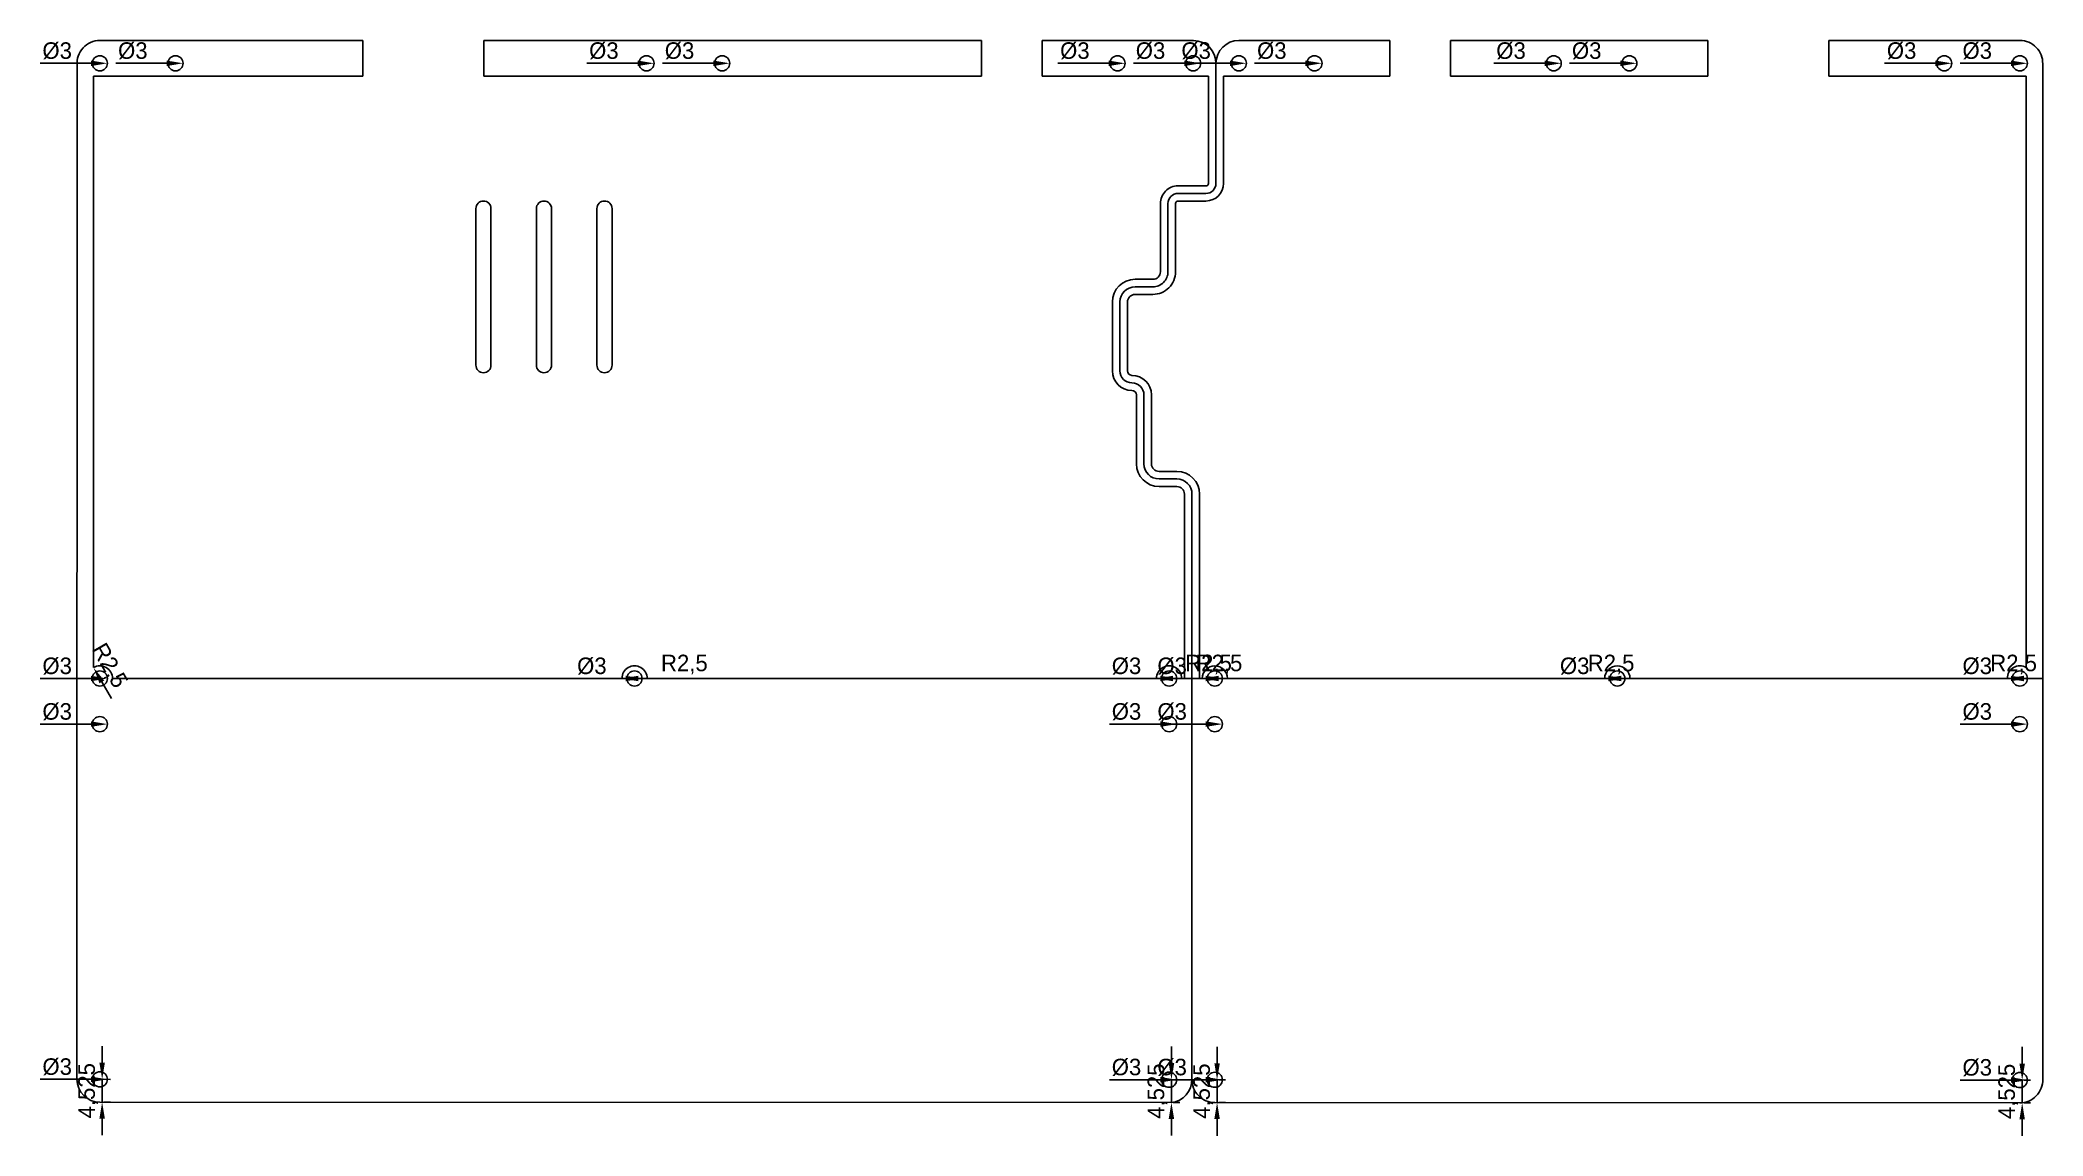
# Model space of a CAD drawing. Header units: millimetres. Extents: x 8 to 405, y -72 to 146.
import ezdxf

# ---------------------------------------------------------------- set-up
doc = ezdxf.new("R2010")
doc.units = ezdxf.units.MM
doc.layers.add('0 (2)', color=7, linetype='Continuous')
doc.layers.add('Dimensions', color=7, linetype='Continuous')
doc.dimstyles.new('ISO-25', dxfattribs={"dimtxt": 2.5, "dimasz": 2.5, "dimexe": 1.25, "dimexo": 0.625, "dimtad": 1, "dimtxsty": 'Standard', "dimcen": 2.5, "dimadec": 0, "dimazin": 0, "dimtfac": 1, "dimtmove": 0, "dimatfit": 3, "dimfxl": 1, "dimarcsym": 0})

# ---------------------------------------------------------------- blocks, each defined once
blk = doc.blocks.new('*D1')
at = {"layer": 'Defpoints', "color": 0}
for p in [(240.72, -60.59), (240.72, -65.11), (241.17, -65.11)]:
    blk.add_point(p, dxfattribs=at)
at = {"layer": 'Dimensions', "color": 140, "lineweight": -2}
for p, q in [((241.17, -57.31), (241.17, -54.03)), ((241.17, -60.59), (241.17, -65.11)), ((241.54, -60.59), (242.81, -60.59)), ((241.54, -65.11), (242.81, -65.11)), ((241.17, -68.39), (241.17, -71.68))]:
    blk.add_line(p, q, dxfattribs=at)
at = {"layer": 'Dimensions', "color": 140}
for points in [[(240.63, -57.31), (241.72, -57.31), (241.17, -60.59)], [(241.72, -68.39), (240.62, -68.39), (241.17, -65.11)]]:
    blk.add_solid(points, dxfattribs=at)
at = {"layer": 'Dimensions', "color": 140, "insert": (238.4, -62.85), "char_height": 3.281, "attachment_point": 5, "rotation": 89.9783}
blk.add_mtext('4,525', dxfattribs=at)
blk = doc.blocks.new('*D2')
at = {"layer": 'Defpoints', "color": 0}
for p in [(400.36, -60.65), (400.35, -65.17), (400.81, -65.17)]:
    blk.add_point(p, dxfattribs=at)
at = {"layer": 'Dimensions', "color": 140, "lineweight": -2}
for p, q in [((400.81, -57.37), (400.81, -54.09)), ((400.81, -60.65), (400.81, -65.17)), ((401.18, -60.65), (402.45, -60.65)), ((401.17, -65.17), (402.45, -65.17)), ((400.81, -68.46), (400.8, -71.74))]:
    blk.add_line(p, q, dxfattribs=at)
at = {"layer": 'Dimensions', "color": 140}
for points in [[(400.26, -57.37), (401.36, -57.37), (400.81, -60.65)], [(401.35, -68.46), (400.26, -68.45), (400.81, -65.17)]]:
    blk.add_solid(points, dxfattribs=at)
at = {"layer": 'Dimensions', "color": 140, "insert": (398.03, -62.91), "char_height": 3.281, "attachment_point": 5, "rotation": 89.9783}
blk.add_mtext('4,525', dxfattribs=at)
blk = doc.blocks.new('*D3')
at = {"layer": 'Defpoints', "color": 0}
for p in [(231.67, -60.58), (231.67, -65.11), (232.12, -65.11)]:
    blk.add_point(p, dxfattribs=at)
at = {"layer": 'Dimensions', "color": 140, "lineweight": -2}
for p, q in [((232.12, -57.3), (232.12, -54.02)), ((232.12, -60.59), (232.12, -65.11)), ((232.49, -60.59), (233.76, -60.59)), ((232.49, -65.11), (233.76, -65.11)), ((232.12, -68.39), (232.12, -71.67))]:
    blk.add_line(p, q, dxfattribs=at)
at = {"layer": 'Dimensions', "color": 140}
for points in [[(231.58, -57.3), (232.67, -57.3), (232.12, -60.59)], [(232.66, -68.39), (231.57, -68.39), (232.12, -65.11)]]:
    blk.add_solid(points, dxfattribs=at)
at = {"layer": 'Dimensions', "color": 140, "insert": (229.35, -62.85), "char_height": 3.281, "attachment_point": 5, "rotation": 89.9783}
blk.add_mtext('4,525', dxfattribs=at)
blk = doc.blocks.new('*D4')
at = {"layer": 'Defpoints', "color": 0}
for p in [(19.64, -60.5), (19.64, -65.03), (20.09, -65.03)]:
    blk.add_point(p, dxfattribs=at)
at = {"layer": 'Dimensions', "color": 140, "lineweight": -2}
for p, q in [((20.1, -57.22), (20.1, -53.94)), ((20.1, -60.5), (20.09, -65.03)), ((20.46, -60.5), (21.74, -60.51)), ((20.46, -65.03), (21.74, -65.03)), ((20.09, -68.31), (20.09, -71.59))]:
    blk.add_line(p, q, dxfattribs=at)
at = {"layer": 'Dimensions', "color": 140}
for points in [[(19.55, -57.22), (20.64, -57.22), (20.1, -60.5)], [(20.64, -68.31), (19.55, -68.31), (20.09, -65.03)]]:
    blk.add_solid(points, dxfattribs=at)
at = {"layer": 'Dimensions', "color": 140, "insert": (17.32, -62.77), "char_height": 3.281, "attachment_point": 5, "rotation": 89.9783}
blk.add_mtext('4,525', dxfattribs=at)
blk = doc.blocks.new('*D5')
at = {"layer": 'Defpoints', "color": 0}
for p in [(238.22, 18.99), (240.72, 18.99)]:
    blk.add_point(p, dxfattribs=at)
at = {"layer": 'Dimensions', "color": 140, "lineweight": -2}
blk.add_line((241.5, 18.99), (245.29, 18.99), dxfattribs=at)
at = {"layer": 'Dimensions', "color": 140}
blk.add_solid([(241.5, 19.54), (241.5, 18.45), (238.22, 18.99)], dxfattribs=at)
at = {"layer": 'Dimensions', "color": 140, "insert": (239.47, 21.77), "char_height": 3.281, "attachment_point": 5, "rotation": 359.9981}
blk.add_mtext('R2,5', dxfattribs=at)
blk = doc.blocks.new('*D6')
at = {"layer": 'Defpoints', "color": 0}
for p in [(318.04, 18.99), (320.54, 18.99)]:
    blk.add_point(p, dxfattribs=at)
at = {"layer": 'Dimensions', "color": 140, "lineweight": -2}
blk.add_line((321.32, 18.99), (325.11, 18.99), dxfattribs=at)
at = {"layer": 'Dimensions', "color": 140}
blk.add_solid([(321.32, 19.54), (321.32, 18.45), (318.04, 18.99)], dxfattribs=at)
at = {"layer": 'Dimensions', "color": 140, "insert": (319.29, 21.77), "char_height": 3.281, "attachment_point": 5, "rotation": 359.9991}
blk.add_mtext('R2,5', dxfattribs=at)
blk = doc.blocks.new('*D7')
at = {"layer": 'Defpoints', "color": 0}
for p in [(397.86, 18.99), (400.36, 18.99)]:
    blk.add_point(p, dxfattribs=at)
at = {"layer": 'Dimensions', "color": 140, "lineweight": -2}
blk.add_line((401.14, 18.99), (404.93, 18.99), dxfattribs=at)
at = {"layer": 'Dimensions', "color": 140}
blk.add_solid([(401.14, 19.54), (401.14, 18.45), (397.86, 18.99)], dxfattribs=at)
at = {"layer": 'Dimensions', "color": 140, "insert": (399.11, 21.77), "char_height": 3.281, "attachment_point": 5, "rotation": 360}
blk.add_mtext('R2,5', dxfattribs=at)
blk = doc.blocks.new('*D8')
at = {"layer": 'Defpoints', "color": 0}
for p in [(229.17, 18.99), (231.67, 18.99)]:
    blk.add_point(p, dxfattribs=at)
at = {"layer": 'Dimensions', "color": 140, "lineweight": -2}
blk.add_line((232.45, 18.99), (247.37, 18.99), dxfattribs=at)
at = {"layer": 'Dimensions', "color": 140}
blk.add_solid([(232.45, 19.54), (232.45, 18.45), (229.17, 18.99)], dxfattribs=at)
at = {"layer": 'Dimensions', "color": 140, "insert": (241.55, 21.77), "char_height": 3.281, "attachment_point": 5, "rotation": 0.0024}
blk.add_mtext('R2,5', dxfattribs=at)
blk = doc.blocks.new('*D9')
at = {"layer": 'Defpoints', "color": 0}
for p in [(123.16, 18.99), (125.66, 18.99)]:
    blk.add_point(p, dxfattribs=at)
at = {"layer": 'Dimensions', "color": 140, "lineweight": -2}
blk.add_line((126.44, 18.99), (141.36, 18.99), dxfattribs=at)
at = {"layer": 'Dimensions', "color": 140}
blk.add_solid([(126.44, 19.54), (126.44, 18.45), (123.16, 18.99)], dxfattribs=at)
at = {"layer": 'Dimensions', "color": 140, "insert": (135.54, 21.77), "char_height": 3.281, "attachment_point": 5, "rotation": 0.0012}
blk.add_mtext('R2,5', dxfattribs=at)
blk = doc.blocks.new('*D10')
at = {"layer": 'Defpoints', "color": 0}
for p in [(18.39, 21.16), (19.64, 18.99)]:
    blk.add_point(p, dxfattribs=at)
at = {"layer": 'Dimensions', "color": 140, "lineweight": -2}
blk.add_line((20.03, 18.32), (21.93, 15.04), dxfattribs=at)
at = {"layer": 'Dimensions', "color": 140}
blk.add_solid([(20.51, 18.59), (19.56, 18.04), (18.39, 21.16)], dxfattribs=at)
at = {"layer": 'Dimensions', "color": 140, "insert": (21.42, 21.46), "char_height": 3.281, "attachment_point": 5, "rotation": 300}
blk.add_mtext('R2,5', dxfattribs=at)
blk = doc.blocks.new('*D11')
at = {"layer": 'Defpoints', "color": 0}
for p in [(239.22, -60.59), (242.22, -60.59)]:
    blk.add_point(p, dxfattribs=at)
at = {"layer": 'Dimensions', "color": 140, "lineweight": -2}
blk.add_line((238.94, -60.59), (228.86, -60.59), dxfattribs=at)
at = {"layer": 'Dimensions', "color": 140}
blk.add_solid([(238.94, -61.14), (238.94, -60.04), (242.22, -60.59)], dxfattribs=at)
at = {"layer": 'Dimensions', "color": 140, "insert": (232.26, -58.13), "char_height": 3.281, "attachment_point": 5}
blk.add_mtext('%%c3', dxfattribs=at)
blk = doc.blocks.new('*D12')
at = {"layer": 'Defpoints', "color": 0}
for p in [(398.86, 9.94), (401.86, 9.94)]:
    blk.add_point(p, dxfattribs=at)
at = {"layer": 'Dimensions', "color": 140, "lineweight": -2}
blk.add_line((398.58, 9.94), (388.5, 9.94), dxfattribs=at)
at = {"layer": 'Dimensions', "color": 140}
blk.add_solid([(398.58, 9.4), (398.58, 10.49), (401.86, 9.94)], dxfattribs=at)
at = {"layer": 'Dimensions', "color": 140, "insert": (391.9, 12.4), "char_height": 3.281, "attachment_point": 5}
blk.add_mtext('%%c3', dxfattribs=at)
blk = doc.blocks.new('*D13')
at = {"layer": 'Defpoints', "color": 0}
for p in [(383.86, 141.01), (386.86, 141.01)]:
    blk.add_point(p, dxfattribs=at)
at = {"layer": 'Dimensions', "color": 140, "lineweight": -2}
blk.add_line((383.58, 141.01), (373.5, 141.01), dxfattribs=at)
at = {"layer": 'Dimensions', "color": 140}
blk.add_solid([(383.58, 140.46), (383.58, 141.55), (386.86, 141.01)], dxfattribs=at)
at = {"layer": 'Dimensions', "color": 140, "insert": (376.9, 143.47), "char_height": 3.281, "attachment_point": 5}
blk.add_mtext('%%c3', dxfattribs=at)
blk = doc.blocks.new('*D14')
at = {"layer": 'Defpoints', "color": 0}
for p in [(258.98, 141.01), (261.98, 141.01)]:
    blk.add_point(p, dxfattribs=at)
at = {"layer": 'Dimensions', "color": 140, "lineweight": -2}
blk.add_line((258.7, 141.01), (248.62, 141.01), dxfattribs=at)
at = {"layer": 'Dimensions', "color": 140}
blk.add_solid([(258.7, 140.46), (258.7, 141.55), (261.98, 141.01)], dxfattribs=at)
at = {"layer": 'Dimensions', "color": 140, "insert": (252.02, 143.47), "char_height": 3.281, "attachment_point": 5}
blk.add_mtext('%%c3', dxfattribs=at)
blk = doc.blocks.new('*D15')
at = {"layer": 'Defpoints', "color": 0}
for p in [(321.42, 141.01), (324.42, 141.01)]:
    blk.add_point(p, dxfattribs=at)
at = {"layer": 'Dimensions', "color": 140, "lineweight": -2}
blk.add_line((321.14, 141.01), (311.06, 141.01), dxfattribs=at)
at = {"layer": 'Dimensions', "color": 140}
blk.add_solid([(321.14, 140.46), (321.14, 141.55), (324.42, 141.01)], dxfattribs=at)
at = {"layer": 'Dimensions', "color": 140, "insert": (314.46, 143.47), "char_height": 3.281, "attachment_point": 5}
blk.add_mtext('%%c3', dxfattribs=at)
blk = doc.blocks.new('*D16')
at = {"layer": 'Defpoints', "color": 0}
for p in [(306.42, 141.01), (309.42, 141.01)]:
    blk.add_point(p, dxfattribs=at)
at = {"layer": 'Dimensions', "color": 140, "lineweight": -2}
blk.add_line((306.14, 141.01), (296.06, 141.01), dxfattribs=at)
at = {"layer": 'Dimensions', "color": 140}
blk.add_solid([(306.14, 140.46), (306.14, 141.55), (309.42, 141.01)], dxfattribs=at)
at = {"layer": 'Dimensions', "color": 140, "insert": (299.46, 143.47), "char_height": 3.281, "attachment_point": 5}
blk.add_mtext('%%c3', dxfattribs=at)
blk = doc.blocks.new('*D17')
at = {"layer": 'Defpoints', "color": 0}
for p in [(219.93, 141.01), (222.93, 141.01)]:
    blk.add_point(p, dxfattribs=at)
at = {"layer": 'Dimensions', "color": 140, "lineweight": -2}
blk.add_line((219.65, 141.01), (209.57, 141.01), dxfattribs=at)
at = {"layer": 'Dimensions', "color": 140}
blk.add_solid([(219.65, 140.46), (219.65, 141.55), (222.93, 141.01)], dxfattribs=at)
at = {"layer": 'Dimensions', "color": 140, "insert": (212.97, 143.47), "char_height": 3.281, "attachment_point": 5}
blk.add_mtext('%%c3', dxfattribs=at)
blk = doc.blocks.new('*D18')
at = {"layer": 'Defpoints', "color": 0}
for p in [(243.98, 141.01), (246.98, 141.01)]:
    blk.add_point(p, dxfattribs=at)
at = {"layer": 'Dimensions', "color": 140, "lineweight": -2}
blk.add_line((243.7, 141.01), (233.62, 141.01), dxfattribs=at)
at = {"layer": 'Dimensions', "color": 140}
blk.add_solid([(243.7, 140.46), (243.7, 141.55), (246.98, 141.01)], dxfattribs=at)
at = {"layer": 'Dimensions', "color": 140, "insert": (237.02, 143.47), "char_height": 3.281, "attachment_point": 5}
blk.add_mtext('%%c3', dxfattribs=at)
blk = doc.blocks.new('*D19')
at = {"layer": 'Defpoints', "color": 0}
for p in [(18.14, 141.01), (21.14, 141.01)]:
    blk.add_point(p, dxfattribs=at)
at = {"layer": 'Dimensions', "color": 140, "lineweight": -2}
blk.add_line((17.86, 141.01), (7.79, 141.01), dxfattribs=at)
at = {"layer": 'Dimensions', "color": 140}
blk.add_solid([(17.86, 140.46), (17.86, 141.55), (21.14, 141.01)], dxfattribs=at)
at = {"layer": 'Dimensions', "color": 140, "insert": (11.18, 143.47), "char_height": 3.281, "attachment_point": 5}
blk.add_mtext('%%c3', dxfattribs=at)
blk = doc.blocks.new('*D20')
at = {"layer": 'Defpoints', "color": 0}
for p in [(398.86, 141.01), (401.86, 141.01)]:
    blk.add_point(p, dxfattribs=at)
at = {"layer": 'Dimensions', "color": 140, "lineweight": -2}
blk.add_line((398.58, 141.01), (388.5, 141.01), dxfattribs=at)
at = {"layer": 'Dimensions', "color": 140}
blk.add_solid([(398.58, 140.46), (398.58, 141.55), (401.86, 141.01)], dxfattribs=at)
at = {"layer": 'Dimensions', "color": 140, "insert": (391.9, 143.47), "char_height": 3.281, "attachment_point": 5}
blk.add_mtext('%%c3', dxfattribs=at)
blk = doc.blocks.new('*D21')
at = {"layer": 'Defpoints', "color": 0}
for p in [(398.86, 18.99), (401.86, 18.99)]:
    blk.add_point(p, dxfattribs=at)
at = {"layer": 'Dimensions', "color": 140, "lineweight": -2}
blk.add_line((398.58, 18.99), (388.5, 18.99), dxfattribs=at)
at = {"layer": 'Dimensions', "color": 140}
blk.add_solid([(398.58, 18.45), (398.58, 19.54), (401.86, 18.99)], dxfattribs=at)
at = {"layer": 'Dimensions', "color": 140, "insert": (391.9, 21.45), "char_height": 3.281, "attachment_point": 5}
blk.add_mtext('%%c3', dxfattribs=at)
blk = doc.blocks.new('*D22')
at = {"layer": 'Defpoints', "color": 0}
for p in [(234.93, 141.01), (237.93, 141.01)]:
    blk.add_point(p, dxfattribs=at)
at = {"layer": 'Dimensions', "color": 140, "lineweight": -2}
blk.add_line((234.65, 141.01), (224.57, 141.01), dxfattribs=at)
at = {"layer": 'Dimensions', "color": 140}
blk.add_solid([(234.65, 140.46), (234.65, 141.55), (237.93, 141.01)], dxfattribs=at)
at = {"layer": 'Dimensions', "color": 140, "insert": (227.97, 143.47), "char_height": 3.281, "attachment_point": 5}
blk.add_mtext('%%c3', dxfattribs=at)
blk = doc.blocks.new('*D23')
at = {"layer": 'Defpoints', "color": 0}
for p in [(398.86, -60.65), (401.86, -60.65)]:
    blk.add_point(p, dxfattribs=at)
at = {"layer": 'Dimensions', "color": 140, "lineweight": -2}
blk.add_line((398.58, -60.65), (388.5, -60.65), dxfattribs=at)
at = {"layer": 'Dimensions', "color": 140}
blk.add_solid([(398.58, -61.2), (398.58, -60.1), (401.86, -60.65)], dxfattribs=at)
at = {"layer": 'Dimensions', "color": 140, "insert": (391.9, -58.19), "char_height": 3.281, "attachment_point": 5}
blk.add_mtext('%%c3', dxfattribs=at)
blk = doc.blocks.new('*D24')
at = {"layer": 'Defpoints', "color": 0}
for p in [(141.54, 141.01), (144.54, 141.01)]:
    blk.add_point(p, dxfattribs=at)
at = {"layer": 'Dimensions', "color": 140, "lineweight": -2}
blk.add_line((141.26, 141.01), (131.18, 141.01), dxfattribs=at)
at = {"layer": 'Dimensions', "color": 140}
blk.add_solid([(141.26, 140.46), (141.26, 141.55), (144.54, 141.01)], dxfattribs=at)
at = {"layer": 'Dimensions', "color": 140, "insert": (134.58, 143.47), "char_height": 3.281, "attachment_point": 5}
blk.add_mtext('%%c3', dxfattribs=at)
blk = doc.blocks.new('*D25')
at = {"layer": 'Defpoints', "color": 0}
for p in [(126.54, 141.01), (129.54, 141.01)]:
    blk.add_point(p, dxfattribs=at)
at = {"layer": 'Dimensions', "color": 140, "lineweight": -2}
blk.add_line((126.26, 141.01), (116.18, 141.01), dxfattribs=at)
at = {"layer": 'Dimensions', "color": 140}
blk.add_solid([(126.26, 140.46), (126.26, 141.55), (129.54, 141.01)], dxfattribs=at)
at = {"layer": 'Dimensions', "color": 140, "insert": (119.58, 143.47), "char_height": 3.281, "attachment_point": 5}
blk.add_mtext('%%c3', dxfattribs=at)
blk = doc.blocks.new('*D26')
at = {"layer": 'Defpoints', "color": 0}
for p in [(124.16, 18.99), (127.16, 18.99)]:
    blk.add_point(p, dxfattribs=at)
at = {"layer": 'Dimensions', "color": 140, "lineweight": -2}
blk.add_line((123.88, 18.99), (113.8, 18.99), dxfattribs=at)
at = {"layer": 'Dimensions', "color": 140}
blk.add_solid([(123.88, 18.45), (123.88, 19.54), (127.16, 18.99)], dxfattribs=at)
at = {"layer": 'Dimensions', "color": 140, "insert": (117.2, 21.45), "char_height": 3.281, "attachment_point": 5}
blk.add_mtext('%%c3', dxfattribs=at)
blk = doc.blocks.new('*D27')
at = {"layer": 'Defpoints', "color": 0}
for p in [(230.17, -60.58), (233.17, -60.58)]:
    blk.add_point(p, dxfattribs=at)
at = {"layer": 'Dimensions', "color": 140, "lineweight": -2}
blk.add_line((229.89, -60.58), (219.81, -60.58), dxfattribs=at)
at = {"layer": 'Dimensions', "color": 140}
blk.add_solid([(229.89, -61.13), (229.89, -60.04), (233.17, -60.58)], dxfattribs=at)
at = {"layer": 'Dimensions', "color": 140, "insert": (223.21, -58.12), "char_height": 3.281, "attachment_point": 5}
blk.add_mtext('%%c3', dxfattribs=at)
blk = doc.blocks.new('*D28')
at = {"layer": 'Defpoints', "color": 0}
for p in [(319.04, 18.99), (322.04, 18.99)]:
    blk.add_point(p, dxfattribs=at)
at = {"layer": 'Dimensions', "color": 140, "lineweight": -2}
blk.add_line((318.76, 18.99), (308.68, 18.99), dxfattribs=at)
at = {"layer": 'Dimensions', "color": 140}
blk.add_solid([(318.76, 18.45), (318.76, 19.54), (322.04, 18.99)], dxfattribs=at)
at = {"layer": 'Dimensions', "color": 140, "insert": (312.08, 21.45), "char_height": 3.281, "attachment_point": 5}
blk.add_mtext('%%c3', dxfattribs=at)
blk = doc.blocks.new('*D29')
at = {"layer": 'Defpoints', "color": 0}
for p in [(230.17, 9.94), (233.17, 9.94)]:
    blk.add_point(p, dxfattribs=at)
at = {"layer": 'Dimensions', "color": 140, "lineweight": -2}
blk.add_line((229.89, 9.94), (219.81, 9.94), dxfattribs=at)
at = {"layer": 'Dimensions', "color": 140}
blk.add_solid([(229.89, 9.4), (229.89, 10.49), (233.17, 9.94)], dxfattribs=at)
at = {"layer": 'Dimensions', "color": 140, "insert": (223.21, 12.4), "char_height": 3.281, "attachment_point": 5}
blk.add_mtext('%%c3', dxfattribs=at)
blk = doc.blocks.new('*D30')
at = {"layer": 'Defpoints', "color": 0}
for p in [(239.22, 18.99), (242.22, 18.99)]:
    blk.add_point(p, dxfattribs=at)
at = {"layer": 'Dimensions', "color": 140, "lineweight": -2}
blk.add_line((238.94, 18.99), (228.86, 18.99), dxfattribs=at)
at = {"layer": 'Dimensions', "color": 140}
blk.add_solid([(238.94, 18.45), (238.94, 19.54), (242.22, 18.99)], dxfattribs=at)
at = {"layer": 'Dimensions', "color": 140, "insert": (232.26, 21.45), "char_height": 3.281, "attachment_point": 5}
blk.add_mtext('%%c3', dxfattribs=at)
blk = doc.blocks.new('*D31')
at = {"layer": 'Defpoints', "color": 0}
for p in [(18.14, 18.99), (21.14, 18.99)]:
    blk.add_point(p, dxfattribs=at)
at = {"layer": 'Dimensions', "color": 140, "lineweight": -2}
blk.add_line((17.86, 18.99), (7.79, 18.99), dxfattribs=at)
at = {"layer": 'Dimensions', "color": 140}
blk.add_solid([(17.86, 18.45), (17.86, 19.54), (21.14, 18.99)], dxfattribs=at)
at = {"layer": 'Dimensions', "color": 140, "insert": (11.18, 21.45), "char_height": 3.281, "attachment_point": 5}
blk.add_mtext('%%c3', dxfattribs=at)
blk = doc.blocks.new('*D32')
at = {"layer": 'Defpoints', "color": 0}
for p in [(230.17, 18.99), (233.17, 18.99)]:
    blk.add_point(p, dxfattribs=at)
at = {"layer": 'Dimensions', "color": 140, "lineweight": -2}
blk.add_line((229.89, 18.99), (219.81, 18.99), dxfattribs=at)
at = {"layer": 'Dimensions', "color": 140}
blk.add_solid([(229.89, 18.45), (229.89, 19.54), (233.17, 18.99)], dxfattribs=at)
at = {"layer": 'Dimensions', "color": 140, "insert": (223.21, 21.45), "char_height": 3.281, "attachment_point": 5}
blk.add_mtext('%%c3', dxfattribs=at)
blk = doc.blocks.new('*D33')
at = {"layer": 'Defpoints', "color": 0}
for p in [(18.14, -60.5), (21.14, -60.5)]:
    blk.add_point(p, dxfattribs=at)
at = {"layer": 'Dimensions', "color": 140, "lineweight": -2}
blk.add_line((17.86, -60.5), (7.79, -60.5), dxfattribs=at)
at = {"layer": 'Dimensions', "color": 140}
blk.add_solid([(17.86, -61.05), (17.86, -59.96), (21.14, -60.5)], dxfattribs=at)
at = {"layer": 'Dimensions', "color": 140, "insert": (11.18, -58.04), "char_height": 3.281, "attachment_point": 5}
blk.add_mtext('%%c3', dxfattribs=at)
blk = doc.blocks.new('*D34')
at = {"layer": 'Defpoints', "color": 0}
for p in [(33.14, 141.01), (36.14, 141.01)]:
    blk.add_point(p, dxfattribs=at)
at = {"layer": 'Dimensions', "color": 140, "lineweight": -2}
blk.add_line((32.86, 141.01), (22.79, 141.01), dxfattribs=at)
at = {"layer": 'Dimensions', "color": 140}
blk.add_solid([(32.86, 140.46), (32.86, 141.55), (36.14, 141.01)], dxfattribs=at)
at = {"layer": 'Dimensions', "color": 140, "insert": (26.18, 143.47), "char_height": 3.281, "attachment_point": 5}
blk.add_mtext('%%c3', dxfattribs=at)
blk = doc.blocks.new('*D35')
at = {"layer": 'Defpoints', "color": 0}
for p in [(239.22, 9.94), (242.22, 9.94)]:
    blk.add_point(p, dxfattribs=at)
at = {"layer": 'Dimensions', "color": 140, "lineweight": -2}
blk.add_line((238.94, 9.94), (228.86, 9.94), dxfattribs=at)
at = {"layer": 'Dimensions', "color": 140}
blk.add_solid([(238.94, 9.4), (238.94, 10.49), (242.22, 9.94)], dxfattribs=at)
at = {"layer": 'Dimensions', "color": 140, "insert": (232.26, 12.4), "char_height": 3.281, "attachment_point": 5}
blk.add_mtext('%%c3', dxfattribs=at)
blk = doc.blocks.new('*D36')
at = {"layer": 'Defpoints', "color": 0}
for p in [(18.14, 9.94), (21.14, 9.94)]:
    blk.add_point(p, dxfattribs=at)
at = {"layer": 'Dimensions', "color": 140, "lineweight": -2}
blk.add_line((17.86, 9.94), (7.79, 9.94), dxfattribs=at)
at = {"layer": 'Dimensions', "color": 140}
blk.add_solid([(17.86, 9.4), (17.86, 10.49), (21.14, 9.94)], dxfattribs=at)
at = {"layer": 'Dimensions', "color": 140, "insert": (11.18, 12.4), "char_height": 3.281, "attachment_point": 5}
blk.add_mtext('%%c3', dxfattribs=at)

msp = doc.modelspace()

# ---------------------------------------------------------------- linework, layer by layer
at = {"layer": '0 (2)'}
for p, q in [((19.6469, 145.531), (71.7935, 145.5311)), ((71.7935, 145.5311), (71.7935, 138.439)), ((95.7935, 145.5311), (194.4746, 145.5312)), ((95.7935, 145.5311), (95.7935, 138.439)), ((194.4746, 145.5312), (194.4746, 138.439)), ((206.4746, 145.5312), (236.5153, 145.5313)), ((206.4746, 145.5312), (206.4746, 138.439)), ((245.4814, 145.5313), (275.4373, 145.5313)), ((275.4373, 145.5313), (275.4373, 138.439)), ((287.4373, 145.5313), (287.4373, 138.439)), ((287.4373, 145.5313), (338.4937, 145.5313)), ((338.4937, 138.439), (338.4937, 145.5313)), ((362.4937, 145.5313), (362.4937, 138.439)), ((362.4937, 145.5313), (400.3562, 145.5313)), ((15.1374, 140.5961), (15.1108, -60.5047)), ((240.9563, 141.0061), (240.9563, 117.1943)), ((404.8773, 140.8951), (404.8786, -60.4803)), ((18.3938, 138.439), (18.3938, 21.1591)), ((18.3938, 138.439), (71.7935, 138.439)), ((95.7935, 138.439), (194.4746, 138.439)), ((206.4746, 138.439), (239.4563, 138.439)), ((239.4563, 138.439), (239.4563, 117.194)), ((242.4563, 117.194), (242.4563, 138.439)), ((242.4563, 138.439), (275.4373, 138.439)), ((287.4373, 138.439), (338.4937, 138.439)), ((362.4937, 138.439), (401.6064, 138.439)), ((401.6064, 21.1588), (401.6064, 138.439)), ((233.4272, 116.6934), (238.9557, 116.6934)), ((233.4302, 115.194), (238.9585, 115.1946)), ((233.4313, 115.194), (233.4302, 115.194)), ((238.9563, 115.1946), (238.9563, 115.1934)), ((94.1997, 81.1446), (94.1997, 112.1944)), ((97.1997, 112.1944), (97.1997, 81.1446)), ((106.1997, 81.1446), (106.1997, 112.1944)), ((109.1997, 112.1944), (109.1997, 81.1446)), ((118.1997, 81.1446), (118.1997, 112.1944)), ((121.1997, 112.1944), (121.1997, 81.1446)), ((229.9293, 113.1945), (229.9335, 99.6694)), ((231.4296, 113.19), (231.4328, 99.6694)), ((232.9335, 113.1934), (232.9293, 113.1934)), ((232.9331, 99.6687), (232.9293, 113.1934)), ((238.9563, 113.6934), (233.4313, 113.6934)), ((228.4335, 98.1694), (224.9061, 98.1694)), ((228.4335, 96.6694), (224.9061, 96.6694)), ((220.4061, 93.6694), (220.4061, 80.0004)), ((221.9061, 93.6694), (221.9061, 80.0004)), ((223.4061, 93.6694), (223.4061, 80.0004)), ((224.9061, 95.1694), (228.4351, 95.1694)), ((225.1685, 61.5686), (225.1685, 75.238)), ((226.6685, 75.238), (226.6685, 61.5686)), ((228.1685, 75.238), (228.1685, 61.5686)), ((229.6685, 60.0686), (233.1939, 60.0686)), ((229.6685, 58.5686), (233.1939, 58.5686)), ((233.1939, 57.0686), (229.6685, 57.0686)), ((234.6936, 18.9939), (234.6938, 55.5747)), ((236.1944, 55.5686), (236.1922, -60.4699)), ((237.6938, 55.5686), (237.6936, 18.9939)), ((22.1438, 18.994), (123.156, 18.994)), ((128.156, 18.994), (229.1681, 18.9939)), ((234.1681, 18.9939), (234.6936, 18.9939)), ((237.6936, 18.9939), (238.2189, 18.9939)), ((243.2189, 18.9939), (318.0376, 18.9939)), ((323.0376, 18.9939), (397.8562, 18.9938)), ((19.6371, -65.0296), (232.0432, -65.1102)), ((240.7181, -65.1135), (400.3561, -65.1741))]:
    msp.add_line(p, q, dxfattribs=at)
for centre in [(19.6438, 141.006), (34.6438, 141.006), (128.0375, 141.006), (143.0375, 141.006), (221.4311, 141.006), (236.4311, 141.006), (245.4814, 141.0062), (260.4814, 141.0062), (307.9188, 141.0062), (322.9188, 141.0062), (385.3562, 141.0062), (400.3562, 141.0062), (19.6438, 18.994), (125.656, 18.994), (231.6681, 18.994), (240.7189, 18.9938), (320.5376, 18.9938), (400.3562, 18.9938), (19.6438, 9.9438), (231.6681, 9.9438), (240.7189, 9.9438), (400.3562, 9.9438), (19.6438, -60.5045), (231.6681, -60.585), (240.7189, -60.5884), (400.3561, -60.649)]:
    msp.add_circle(centre, 1.5, dxfattribs=at)
for centre, radius, start, end in [((19.6438, 141.006), 4.525, 89.960853, 185.196623), ((236.4311, 141.0069), 4.5251, 359.990108, 88.93441), ((245.4814, 141.0061), 4.5251, 90.000024, 180), ((400.3536, 141.0062), 4.5251, 358.592652, 89.966341), ((233.4272, 113.1955), 3.4979, 90, 180.016046), ((233.4272, 113.1955), 3.4979, 90, 180.016046), ((233.4324, 113.1912), 2.0028, 90.032792, 180.032792), ((238.9557, 117.194), 0.5006, 270, 0), ((238.9557, 117.194), 3.5006, 270.009506, 360), ((238.9585, 117.1923), 1.9977, 270.000159, 0.056356), ((238.9585, 117.1943), 1.9977, 359.943606, 360), ((95.6997, 112.1944), 1.5, 360, 180), ((107.6997, 112.1944), 1.5, 360, 180), ((119.6997, 112.1944), 1.5, 360, 180), ((233.4324, 113.1912), 2.0028, 180.013501, 180.032792), ((233.4324, 113.1945), 0.4988, 90.125328, 180.125328), ((228.4335, 99.6687), 2.9993, 270.000002, 0.013501), ((228.4335, 99.6694), 1.5, 270, 0), ((228.4351, 99.6674), 4.498, 269.980258, 0.01611), ((224.9061, 93.6694), 4.5, 90, 180), ((224.9061, 93.6694), 3, 90, 180), ((224.9061, 93.6694), 1.5, 90, 180), ((228.4351, 99.6674), 4.498, 269.980258, 270), ((95.6997, 81.1446), 1.5, 180, 360), ((107.6997, 81.1446), 1.5, 180, 360), ((119.6997, 81.1446), 1.5, 180, 360), ((224.2873, 80.0004), 3.8812, 180, 270), ((224.2873, 80.0004), 2.3812, 180, 270), ((224.2873, 80.0004), 0.8812, 180, 270), ((224.2873, 75.238), 3.8812, 0, 90), ((224.2873, 75.238), 2.3812, 0, 90), ((224.2873, 75.238), 0.8812, 0, 90), ((229.6685, 61.5686), 4.5, 180, 270), ((229.6685, 61.5686), 3, 180, 270), ((229.6685, 61.5686), 1.5, 180, 270), ((233.1938, 55.5686), 4.5, 359.999769, 89.999769), ((233.1939, 55.5681), 3.0005, 0.010185, 89.999958), ((233.1939, 55.5686), 1.5, 0, 90), ((19.6438, 18.994), 2.5, 359.999971, 120), ((125.656, 18.994), 2.5, 359.998759, 180.001184), ((231.6681, 18.994), 2.5, 359.997546, 180.002396), ((240.7189, 18.9938), 2.5, 0.001797, 179.998146), ((320.5376, 18.9938), 2.5, 0.000884, 179.999058), ((400.3562, 18.9938), 2.5, 59.994593, 179.999971), ((19.6364, -60.504), 4.5256, 180.008874, 270.00887), ((231.6316, -60.5672), 4.5616, 275.177068, 1.222108), ((240.7511, -60.5539), 4.5597, 178.944163, 269.585671), ((400.3521, -60.6446), 4.5295, 270.051012, 2.078181), ((19.6388, -60.5047), 4.5249, 269.965792, 269.978286)]:
    msp.add_arc(centre, radius, start, end, dxfattribs=at)

# ---------------------------------------------------------------- dimensions: what is measured, and where the dimension line sits
at = {"layer": 'Dimensions'}
for p1, p2, picture, middle in [((18.1438, 141.006), (21.1438, 141.006), '*D19', (11.1839, 141.006)), ((33.1438, 141.006), (36.1438, 141.006), '*D34', (26.1839, 141.006)), ((126.5375, 141.006), (129.5375, 141.006), '*D25', (119.5776, 141.006)), ((141.5375, 141.006), (144.5375, 141.006), '*D24', (134.5776, 141.006)), ((219.9311, 141.006), (222.9311, 141.006), '*D17', (212.9713, 141.006)), ((234.9311, 141.006), (237.9311, 141.006), '*D22', (227.9713, 141.006)), ((243.9814, 141.0062), (246.9814, 141.0062), '*D18', (237.0215, 141.0062)), ((258.9814, 141.0062), (261.9814, 141.0062), '*D14', (252.0215, 141.0062)), ((306.4188, 141.0062), (309.4188, 141.0062), '*D16', (299.4589, 141.0062)), ((321.4188, 141.0062), (324.4188, 141.0062), '*D15', (314.4589, 141.0062)), ((383.8562, 141.0062), (386.8562, 141.0062), '*D13', (376.8963, 141.0062)), ((398.8562, 141.0062), (401.8562, 141.0062), '*D20', (391.8963, 141.0062)), ((18.1438, 18.994), (21.1438, 18.994), '*D31', (11.1839, 18.994)), ((124.156, 18.994), (127.156, 18.994), '*D26', (117.1961, 18.994)), ((230.1681, 18.994), (233.1681, 18.994), '*D32', (223.2083, 18.994)), ((239.2189, 18.9938), (242.2189, 18.9938), '*D30', (232.259, 18.9938)), ((319.0376, 18.9938), (322.0376, 18.9938), '*D28', (312.0777, 18.9938)), ((398.8562, 18.9938), (401.8562, 18.9938), '*D21', (391.8963, 18.9938)), ((18.1438, 9.9438), (21.1438, 9.9438), '*D36', (11.1839, 9.9438)), ((230.1681, 9.9438), (233.1681, 9.9438), '*D29', (223.2083, 9.9438)), ((239.2189, 9.9438), (242.2189, 9.9438), '*D35', (232.259, 9.9438)), ((398.8562, 9.9438), (401.8562, 9.9438), '*D12', (391.8963, 9.9438)), ((18.1438, -60.5045), (21.1438, -60.5045), '*D33', (11.1839, -60.5045)), ((230.1681, -60.585), (233.1681, -60.585), '*D27', (223.2082, -60.585)), ((239.2189, -60.5884), (242.2189, -60.5884), '*D11', (232.259, -60.5884)), ((398.8561, -60.649), (401.8561, -60.649), '*D23', (391.8962, -60.649))]:
    dim = msp.add_diameter_dim_2p(p1=p1, p2=p2, dimstyle='ISO-25', override={"dimscale": 1.31236, "dimdec": 3, "dimzin": 8, "dimlunit": 2, "dimclrd": 140, "dimclre": 140, "dimclrt": 140}, dxfattribs=at)
    dim.commit()
    dim.dimension.update_dxf_attribs({"geometry": picture, "text_midpoint": middle, "dimtype": 163})
for center, mpoint, picture, middle in [((19.6438, 18.994), (18.3938, 21.1591), '*D10', (19.0188, 20.0765)), ((125.656, 18.994), (123.156, 18.994), '*D9', (135.5375, 18.9942)), ((231.6681, 18.994), (229.1681, 18.9939), '*D8', (241.5496, 18.9944)), ((240.7189, 18.9938), (238.2189, 18.9939), '*D5', (239.4689, 18.9939)), ((320.5376, 18.9938), (318.0376, 18.9939), '*D6', (319.2876, 18.9938)), ((400.3562, 18.9938), (397.8562, 18.9938), '*D7', (399.1062, 18.9938))]:
    dim = msp.add_radius_dim(center=center, mpoint=mpoint, dimstyle='ISO-25', override={"dimscale": 1.31236, "dimdec": 3, "dimzin": 8, "dimlunit": 2, "dimclrd": 140, "dimclre": 140, "dimclrt": 140}, dxfattribs=at)
    dim.commit()
    dim.dimension.update_dxf_attribs({"geometry": picture, "text_midpoint": middle, "dimtype": 164})
for base, p1, p2, picture, middle in [((20.0946, -65.0298), (19.6438, -60.5045), (19.6421, -65.0296), '*D4', (20.0954, -62.7672)), ((232.1189, -65.1102), (231.6681, -60.585), (231.6664, -65.1101), '*D3', (232.1198, -62.8477)), ((241.1697, -65.1137), (240.7189, -60.5884), (240.7172, -65.1135), '*D1', (241.1705, -62.8511)), ((400.8069, -65.1742), (400.3561, -60.649), (400.3544, -65.1741), '*D2', (400.8077, -62.9117))]:
    dim = msp.add_linear_dim(base=base, p1=p1, p2=p2, angle=269.978262, dimstyle='ISO-25', override={"dimscale": 1.31236, "dimdec": 3, "dimzin": 8, "dimlunit": 2, "dimclrd": 140, "dimclre": 140, "dimclrt": 140}, dxfattribs=at)
    dim.commit()
    dim.dimension.update_dxf_attribs({"geometry": picture, "text_midpoint": middle, "dimtype": 161})

doc.saveas('drawing.dxf')
